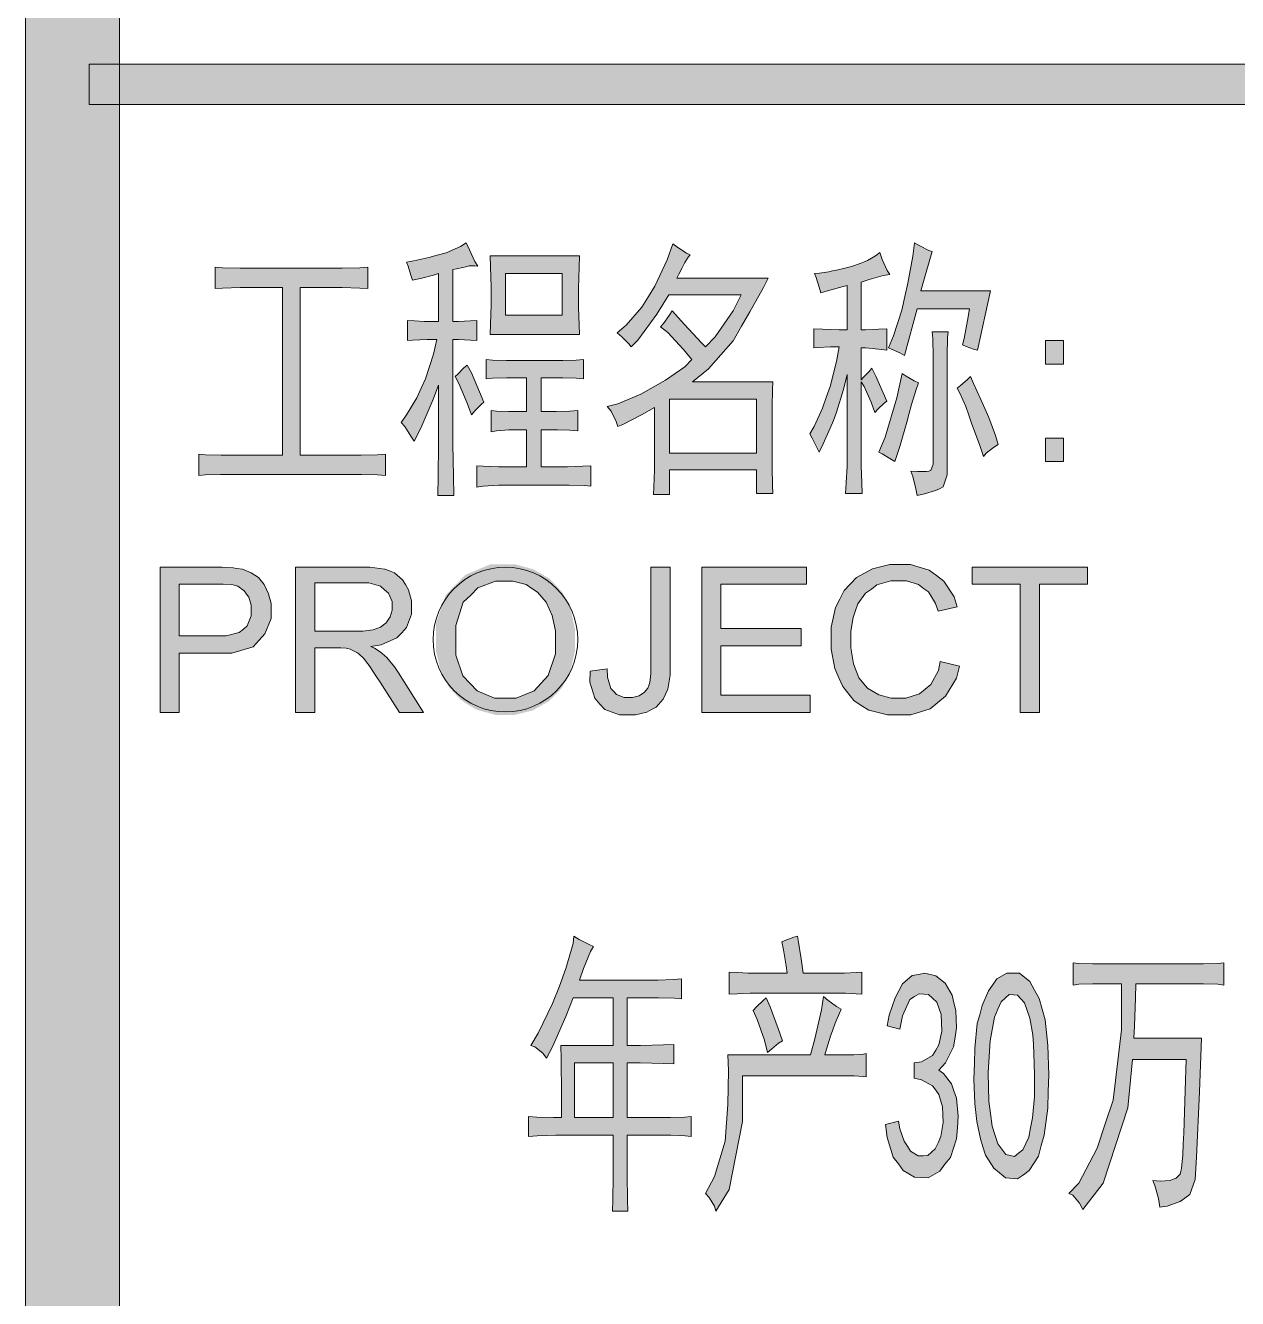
# Model space of a CAD drawing. Header units: millimetres. Extents: x 210 to 63265, y -7201 to 22496.
# Drawn here: x 60238 to 60881, y -3074 to -2399 of the extents above; entities that cross this region are included whole.
import ezdxf

# ---------------------------------------------------------------- set-up
doc = ezdxf.new("R2010")
doc.units = ezdxf.units.MM

msp = doc.modelspace()

# ---------------------------------------------------------------- hatches: boundary and pattern name
h = msp.add_hatch(color=0)
h.dxf.hatch_style = 2
h.paths.add_polyline_path([(60288.06, -6701.34), (60238.15, -6701.34), (60238.15, 21996.03), (60288.06, 21996.03)])
h = msp.add_hatch(color=0)
h.dxf.hatch_style = 2
h.paths.add_polyline_path([(60271.96, -2441.17), (60271.96, -2419.7), (62773.96, -2419.7), (62773.96, -2441.17)])
h = msp.add_hatch(color=0)
h.dxf.hatch_style = 2
h.paths.add_polyline_path([(60440.3, -2524.71), (60444.06, -2524), (60452.11, -2522.21), (60456.58, -2520.96), (60461.23, -2519.7), (60468.92, -2516.48), (60471.96, -2514.52), (60473.57, -2518.09), (60476.44, -2524.36), (60478.05, -2526.86), (60476.44, -2526.68), (60473.4, -2526.68), (60471.79, -2527.22), (60470.18, -2527.58), (60466.78, -2528.29), (60464.81, -2528.65), (60464.81, -2556.2), (60467.85, -2556.2), (60474.11, -2555.84), (60477.51, -2555.66), (60477.51, -2566.22), (60474.11, -2566.04), (60467.85, -2565.68), (60464.81, -2565.68), (60464.81, -2615.23), (60464.81, -2621.49), (60465.17, -2638.13), (60465.35, -2648.51), (60456.94, -2648.51), (60457.12, -2638.13), (60457.3, -2621.67), (60457.3, -2615.77), (60457.3, -2590.01), (60454.25, -2597.88), (60447.81, -2612.73), (60444.24, -2619.71), (60442.63, -2617.02), (60439.41, -2611.83), (60437.44, -2609.69), (60440.3, -2605.75), (60445.67, -2596.63), (60447.99, -2591.62), (60450.32, -2586.61), (60454.61, -2573.55), (60456.4, -2565.68), (60451.21, -2565.68), (60443.34, -2566.04), (60440.84, -2566.22), (60440.84, -2555.66), (60444.41, -2555.84), (60449.6, -2556.2), (60451.39, -2556.2), (60457.3, -2556.2), (60457.3, -2530.8), (60454.61, -2531.69), (60447.63, -2533.3), (60443.34, -2534.19), (60442.63, -2531.69), (60441.19, -2526.86)])
h = msp.add_hatch(color=0)
h.paths.add_polyline_path([(60590.75, -2520.78), (60589.68, -2522.03), (60587.89, -2524.89), (60587.17, -2526.32), (60586.46, -2527.75), (60584.67, -2531.15), (60583.59, -2533.12), (60632.07, -2533.12), (60629.57, -2538.13), (60622.41, -2551.01), (60617.94, -2558.7), (60613.47, -2566.4), (60600.41, -2581.24), (60592, -2588.22), (60634.58, -2588.22), (60634.4, -2592.51), (60634.22, -2601.28), (60634.22, -2605.75), (60634.22, -2628.83), (60634.22, -2633.66), (60634.4, -2642.96), (60634.58, -2647.43), (60625.81, -2647.43), (60625.81, -2634.91), (60579.66, -2634.91), (60579.66, -2647.97), (60571.25, -2647.97), (60571.43, -2644.04), (60571.79, -2634.91), (60571.79, -2629.9), (60571.79, -2601.82), (60564.81, -2605.75), (60554.97, -2610.76), (60552.29, -2611.83), (60551.39, -2609.15), (60548.71, -2603.78), (60546.74, -2601.28), (60552.29, -2599.85), (60564.45, -2594.66), (60571.07, -2591.08), (60577.69, -2587.33), (60587.89, -2580.17), (60591.64, -2576.41), (60586.99, -2570.87), (60578.76, -2562.1), (60575.01, -2559.06), (60576.62, -2557.27), (60579.48, -2552.98), (60581.09, -2550.47), (60587.71, -2557.81), (60596.65, -2567.47), (60598.8, -2569.62), (60603.99, -2564.25), (60613.47, -2550.47), (60617.76, -2542.07), (60579.3, -2542.07), (60573.04, -2552.26), (60563.02, -2566.04), (60559.44, -2569.62), (60558.19, -2568.01), (60554.43, -2564.25), (60551.93, -2562.28), (60556.76, -2558.17), (60564.99, -2548.51), (60568.57, -2542.96), (60571.97, -2537.41), (60578.41, -2523.46), (60581.45, -2515.05), (60584.13, -2517.02), (60588.78, -2519.88)])
h.paths.add_polyline_path([(60625.81, -2625.97), (60625.81, -2597.34), (60579.66, -2597.34), (60579.66, -2625.97)])
h = msp.add_hatch(color=0)
h.dxf.hatch_style = 2
h.paths.add_polyline_path([(60719.02, -2518.99), (60718.12, -2522.03), (60715.08, -2532.58), (60713.11, -2539.92), (60749.96, -2539.92), (60743.17, -2571.4), (60741.02, -2570.87), (60737.08, -2569.44), (60735.12, -2568.54), (60736.01, -2565.14), (60737.8, -2555.66), (60738.87, -2549.4), (60711.14, -2549.4), (60709.53, -2555.3), (60706.14, -2567.65), (60704.35, -2574.27), (60701.84, -2572.84), (60697.55, -2570.87), (60695.94, -2570.15), (60698.62, -2563.71), (60702.92, -2550.12), (60704.53, -2542.96), (60706.14, -2535.8), (60708.82, -2521.49), (60709.71, -2514.52), (60712.58, -2516.13), (60717.23, -2518.45)])
h = msp.add_hatch(color=0)
h.paths.add_polyline_path([(60532.07, -2521.31), (60531.89, -2527.4), (60531.54, -2538.67), (60531.54, -2543.85), (60531.54, -2548.51), (60531.89, -2558.17), (60532.07, -2563), (60484.67, -2563), (60484.84, -2557.63), (60485.2, -2547.43), (60485.2, -2542.6), (60485.2, -2537.95), (60484.84, -2527.22), (60484.67, -2521.31)])
h.paths.add_polyline_path([(60522.77, -2552.8), (60522.77, -2530.8), (60492.72, -2530.8), (60492.72, -2552.8)])
h = msp.add_hatch(color=0)
h.dxf.hatch_style = 2
h.paths.add_polyline_path([(60654.08, -2615.77), (60656.4, -2611.83), (60660.88, -2602.17), (60662.84, -2596.45), (60664.99, -2590.72), (60668.39, -2577.31), (60669.64, -2569.62), (60665.17, -2569.62), (60658.55, -2569.97), (60656.22, -2570.15), (60656.22, -2560.13), (60660.88, -2560.31), (60669.64, -2560.67), (60673.93, -2560.67), (60673.93, -2537.06), (60671.79, -2537.59), (60664.81, -2539.56), (60659.98, -2540.99), (60659.09, -2537.95), (60657.48, -2532.76), (60656.58, -2530.8), (60659.27, -2530.62), (60664.27, -2529.9), (60666.24, -2529.36), (60668.39, -2529.01), (60672.68, -2527.93), (60674.83, -2527.4), (60676.8, -2526.86), (60680.91, -2525.43), (60682.7, -2524.71), (60684.67, -2523.82), (60688.96, -2521.31), (60691.29, -2519.53), (60692.54, -2523.28), (60695.22, -2529.19), (60696.65, -2531.33), (60693.08, -2531.87), (60685.56, -2533.84), (60681.45, -2535.27), (60681.45, -2560.67), (60683.77, -2560.67), (60690.57, -2560.31), (60695.04, -2560.13), (60695.04, -2571.4), (60690.57, -2570.87), (60683.77, -2570.15), (60681.45, -2570.15), (60681.45, -2587.15), (60682.7, -2585.72), (60685.56, -2582.67), (60686.99, -2580.89), (60689.14, -2585.18), (60693.08, -2593.94), (60695.04, -2598.42), (60693.61, -2599.49), (60690.39, -2602.53), (60688.6, -2604.5), (60686.64, -2598.95), (60683.06, -2590.72), (60681.45, -2588.22), (60681.45, -2629.9), (60681.45, -2632.76), (60681.81, -2641.53), (60681.99, -2647.43), (60673.04, -2647.43), (60673.4, -2641.71), (60673.93, -2632.94), (60673.93, -2629.9), (60673.93, -2584.28), (60671.97, -2592.16), (60668.39, -2604.32), (60666.78, -2608.61), (60664.99, -2612.73), (60661.23, -2621.14), (60659.09, -2625.43), (60657.83, -2622.93), (60655.33, -2618.1)])
h = msp.add_hatch(color=0)
h.dxf.hatch_style = 2
h.paths.add_polyline_path([(60401.12, -2527.93), (60406.13, -2527.93), (60415.43, -2527.75), (60419.73, -2527.4), (60419.73, -2538.67), (60415.43, -2538.49), (60406.13, -2538.13), (60401.12, -2538.13), (60383.77, -2538.13), (60383.77, -2627.04), (60411.32, -2627.04), (60416.15, -2627.04), (60424.92, -2626.86), (60429.03, -2626.5), (60429.03, -2637.77), (60424.92, -2637.59), (60416.33, -2637.24), (60411.68, -2637.24), (60346.2, -2637.24), (60341.55, -2637.24), (60333.5, -2637.59), (60330.1, -2637.77), (60330.1, -2626.5), (60333.68, -2626.86), (60341.91, -2627.04), (60346.56, -2627.04), (60374.47, -2627.04), (60374.47, -2538.13), (60357.65, -2538.13), (60352.11, -2538.13), (60342.62, -2538.49), (60338.69, -2538.67), (60338.69, -2527.4), (60342.62, -2527.75), (60352.11, -2527.93), (60357.65, -2527.93)])
h = msp.add_hatch(color=0)
h.dxf.hatch_style = 2
h.paths.add_polyline_path([(60727.6, -2561.74), (60727.25, -2564.61), (60727.07, -2574.45), (60727.07, -2581.42), (60727.07, -2632.23), (60727.07, -2637.59), (60724.92, -2643.86), (60722.95, -2644.93), (60720.81, -2645.82), (60714.9, -2647.61), (60711.14, -2648.51), (60710.43, -2644.93), (60708.82, -2638.31), (60707.75, -2635.63), (60711.32, -2635.81), (60715.97, -2635.81), (60717.23, -2635.63), (60718.3, -2635.27), (60719.55, -2631.87), (60719.55, -2628.83), (60719.55, -2581.42), (60719.55, -2574.98), (60719.37, -2565.14), (60719.02, -2561.74)])
h = msp.add_hatch(color=0)
h.dxf.hatch_style = 2
h.paths.add_polyline_path([(60788.78, -2578.74), (60779.12, -2578.74), (60779.12, -2566.22), (60788.78, -2566.22)])
h = msp.add_hatch(color=0)
h.dxf.hatch_style = 2
h.paths.add_polyline_path([(60519.73, -2576.95), (60523.13, -2576.95), (60530.28, -2576.77), (60534.04, -2576.41), (60534.04, -2586.61), (60530.28, -2586.25), (60523.13, -2586.07), (60519.73, -2586.07), (60511.68, -2586.07), (60511.68, -2603.96), (60516.33, -2603.96), (60519.55, -2603.96), (60526.88, -2603.78), (60531.18, -2603.43), (60531.18, -2614.16), (60526.88, -2613.8), (60520.27, -2613.62), (60517.58, -2613.62), (60511.68, -2613.62), (60511.68, -2633.3), (60521.88, -2633.3), (60525.63, -2633.3), (60533.68, -2632.94), (60537.98, -2632.76), (60537.98, -2643.5), (60534.58, -2643.14), (60526.53, -2642.96), (60521.88, -2642.96), (60493.61, -2642.96), (60488.96, -2642.96), (60480.91, -2643.5), (60477.51, -2644.04), (60477.51, -2632.76), (60480.91, -2632.94), (60488.96, -2633.3), (60493.61, -2633.3), (60503.81, -2633.3), (60503.81, -2613.62), (60497.72, -2613.62), (60494.5, -2613.62), (60488.06, -2614.16), (60485.2, -2614.7), (60485.2, -2603.43), (60488.06, -2603.78), (60494.5, -2603.96), (60497.72, -2603.96), (60503.81, -2603.96), (60503.81, -2586.07), (60497.01, -2586.07), (60493.25, -2586.07), (60485.92, -2586.25), (60482.52, -2586.61), (60482.52, -2576.41), (60485.92, -2576.77), (60493.25, -2576.95), (60497.01, -2576.95)])
h = msp.add_hatch(color=0)
h.dxf.hatch_style = 2
h.paths.add_polyline_path([(60472.5, -2579.28), (60474.65, -2583.39), (60478.94, -2593.41), (60481.27, -2598.95), (60480.01, -2600.03), (60476.62, -2603.43), (60474.65, -2605.75), (60472.5, -2599.49), (60468.21, -2589.47), (60466.06, -2585.36), (60467.49, -2584.11), (60470.53, -2580.89)])
h = msp.add_hatch(color=0)
h.dxf.hatch_style = 2
h.paths.add_polyline_path([(60711.86, -2588.76), (60710.61, -2592.16), (60708.1, -2600.21), (60706.85, -2604.86), (60705.6, -2609.51), (60701.84, -2622.39), (60699.16, -2630.44), (60696.65, -2628.83), (60692.54, -2626.32), (60690.75, -2625.43), (60694.15, -2617.56), (60700.23, -2596.63), (60703.09, -2583.75), (60705.24, -2585.18), (60709.53, -2587.68)])
h = msp.add_hatch(color=0)
h.dxf.hatch_style = 2
h.paths.add_polyline_path([(60739.41, -2585.36), (60741.02, -2589.11), (60744.78, -2597.52), (60746.92, -2602.35), (60749.07, -2607.18), (60752.65, -2616.66), (60754.08, -2621.49), (60751.57, -2622.93), (60747.64, -2625.97), (60746.21, -2627.76), (60744.06, -2621.49), (60740.13, -2610.58), (60738.52, -2605.93), (60736.91, -2601.28), (60733.69, -2594.12), (60732.25, -2591.62), (60734.04, -2590.19), (60737.62, -2587.15)])
h = msp.add_hatch(color=0)
h.dxf.hatch_style = 2
h.paths.add_polyline_path([(60788.78, -2630.44), (60779.12, -2630.44), (60779.12, -2618.1), (60788.78, -2618.1)])
h = msp.add_hatch(color=0)
h.paths.add_polyline_path([(60309.53, -2763.54), (60309.53, -2686.43), (60338.51, -2686.43), (60342.45, -2686.43), (60348.35, -2686.79), (60350.32, -2687.15), (60353.18, -2687.51), (60357.83, -2689.47), (60359.8, -2690.73), (60361.77, -2691.98), (60364.81, -2695.74), (60366.06, -2698.24), (60367.13, -2700.57), (60368.39, -2705.75), (60368.39, -2708.62), (60368.39, -2713.62), (60365.16, -2721.85), (60362.12, -2725.25), (60358.9, -2728.65), (60347.63, -2732.05), (60339.4, -2732.05), (60319.73, -2732.05), (60319.73, -2763.54)])
h.paths.add_polyline_path([(60319.73, -2722.93), (60339.58, -2722.93), (60344.59, -2722.93), (60351.57, -2721.14), (60353.72, -2719.35), (60355.68, -2717.56), (60357.83, -2712.37), (60357.83, -2708.97), (60357.83, -2706.65), (60356.58, -2702.35), (60355.33, -2700.74), (60354.07, -2698.96), (60350.85, -2696.63), (60348.89, -2696.09), (60347.63, -2695.74), (60342.98, -2695.56), (60339.4, -2695.56), (60319.73, -2695.56)])
h = msp.add_hatch(color=0)
h.paths.add_polyline_path([(60381.44, -2763.54), (60381.44, -2686.43), (60415.61, -2686.43), (60420.8, -2686.43), (60428.67, -2687.51), (60431.18, -2688.4), (60433.86, -2689.47), (60438.15, -2693.23), (60439.76, -2695.74), (60441.37, -2698.42), (60442.98, -2704.32), (60442.98, -2707.36), (60442.98, -2711.48), (60440.3, -2718.45), (60437.8, -2721.32), (60435.11, -2724), (60426.88, -2727.58), (60421.34, -2728.47), (60423.31, -2729.37), (60426.35, -2731.34), (60427.42, -2732.23), (60429.75, -2734.38), (60433.86, -2739.39), (60436.01, -2742.43), (60449.24, -2763.54), (60436.54, -2763.54), (60426.35, -2747.44), (60424.02, -2744.04), (60420.44, -2738.67), (60419.01, -2736.88), (60417.58, -2734.91), (60414.9, -2732.41), (60413.82, -2731.69), (60412.57, -2730.98), (60410.43, -2729.9), (60409.17, -2729.55), (60408.28, -2729.37), (60405.42, -2729.19), (60403.45, -2729.19), (60391.64, -2729.19), (60391.64, -2763.54)])
h.paths.add_polyline_path([(60391.64, -2720.42), (60413.65, -2720.42), (60417.04, -2720.42), (60422.59, -2719.71), (60424.56, -2718.99), (60426.53, -2718.28), (60429.39, -2715.95), (60430.46, -2714.34), (60431.53, -2712.73), (60432.61, -2709.33), (60432.61, -2707.36), (60432.61, -2704.68), (60430.64, -2700.21), (60428.49, -2698.42), (60426.53, -2696.63), (60420.26, -2694.84), (60415.97, -2694.84), (60391.64, -2694.84)])
h = msp.add_hatch(color=0)
h.paths.add_polyline_path([(60455.86, -2725.97), (60455.86, -2716.31), (60461.05, -2701.28), (60466.24, -2695.91), (60471.43, -2690.55), (60484.67, -2685), (60492.89, -2685), (60498.08, -2685), (60507.74, -2687.69), (60512.04, -2690.19), (60516.33, -2692.69), (60522.95, -2699.85), (60525.1, -2704.32), (60527.42, -2708.97), (60529.57, -2719.35), (60529.57, -2725.07), (60529.57, -2730.98), (60527.24, -2741.35), (60524.92, -2746), (60522.59, -2750.66), (60515.79, -2757.63), (60511.5, -2759.96), (60507.21, -2762.46), (60497.72, -2764.79), (60492.72, -2764.79), (60487.35, -2764.79), (60477.51, -2762.1), (60473.22, -2759.6), (60469.1, -2756.92), (60462.48, -2749.76), (60460.34, -2745.11), (60458.19, -2740.64), (60455.86, -2730.98)])
h.paths.add_polyline_path([(60466.42, -2726.15), (60466.42, -2733.12), (60470.18, -2744.04), (60473.93, -2748.15), (60477.69, -2752.09), (60486.99, -2756.02), (60492.72, -2756.02), (60498.44, -2756.02), (60507.92, -2752.09), (60511.68, -2747.97), (60515.44, -2743.86), (60519.19, -2732.41), (60519.19, -2725.07), (60519.19, -2720.24), (60517.58, -2712.19), (60515.97, -2708.62), (60514.36, -2705.04), (60509.71, -2699.67), (60506.67, -2697.7), (60503.63, -2695.74), (60496.65, -2693.95), (60492.89, -2693.95), (60487.53, -2693.95), (60478.05, -2697.52), (60474.29, -2701.28), (60470.35, -2705.04), (60466.42, -2717.38)])
h = msp.add_hatch(color=0)
h.dxf.hatch_style = 2
h.paths.add_polyline_path([(60537.62, -2741.71), (60546.74, -2740.46), (60546.92, -2744.75), (60548.53, -2750.83), (60550.14, -2752.44), (60551.57, -2754.05), (60555.69, -2755.66), (60558.19, -2755.66), (60560.16, -2755.66), (60563.56, -2754.77), (60564.81, -2753.88), (60566.24, -2752.98), (60568.21, -2750.66), (60568.75, -2749.22), (60569.28, -2747.61), (60569.82, -2742.78), (60569.82, -2739.56), (60569.82, -2686.43), (60580.02, -2686.43), (60580.02, -2738.85), (60580.02, -2743.68), (60578.76, -2751.19), (60577.69, -2753.88), (60576.44, -2756.56), (60572.68, -2760.67), (60570.18, -2761.93), (60567.67, -2763.36), (60561.77, -2764.79), (60558.37, -2764.79), (60553.18, -2764.79), (60545.49, -2761.93), (60542.81, -2759.06), (60540.12, -2756.02), (60537.44, -2747.44)])
h = msp.add_hatch(color=0)
h.dxf.hatch_style = 2
h.paths.add_polyline_path([(60596.83, -2763.54), (60596.83, -2686.43), (60652.47, -2686.43), (60652.47, -2695.56), (60607.03, -2695.56), (60607.03, -2718.99), (60649.61, -2718.99), (60649.61, -2728.12), (60607.03, -2728.12), (60607.03, -2754.41), (60654.26, -2754.41), (60654.26, -2763.54)])
h = msp.add_hatch(color=0)
h.dxf.hatch_style = 2
h.paths.add_polyline_path([(60723.31, -2736.52), (60733.51, -2739.03), (60731.9, -2745.29), (60726.17, -2754.95), (60722.06, -2758.17), (60717.94, -2761.57), (60707.75, -2764.79), (60701.66, -2764.79), (60695.4, -2764.79), (60685.38, -2762.28), (60681.45, -2759.78), (60677.51, -2757.1), (60671.61, -2749.76), (60669.46, -2745.11), (60667.49, -2740.28), (60665.53, -2729.9), (60665.53, -2724.36), (60665.53, -2718.28), (60667.85, -2707.9), (60670, -2703.43), (60672.32, -2698.78), (60678.94, -2691.98), (60683.24, -2689.65), (60687.35, -2687.33), (60696.65, -2685), (60701.84, -2685), (60707.57, -2685), (60717.41, -2688.04), (60721.34, -2690.91), (60725.28, -2693.95), (60730.64, -2702.18), (60732.25, -2707.54), (60722.24, -2709.87), (60720.81, -2705.75), (60717.05, -2699.49), (60714.36, -2697.7), (60711.86, -2695.74), (60705.42, -2693.77), (60701.66, -2693.77), (60697.19, -2693.77), (60689.68, -2695.91), (60686.82, -2698.06), (60683.77, -2700.21), (60679.66, -2705.93), (60678.41, -2709.51), (60677.16, -2713.09), (60675.9, -2720.42), (60675.9, -2724.36), (60675.9, -2729.19), (60677.33, -2737.78), (60678.77, -2741.53), (60680.2, -2745.11), (60684.67, -2750.66), (60687.71, -2752.44), (60690.75, -2754.23), (60697.37, -2756.02), (60700.77, -2756.02), (60705.06, -2756.02), (60712.4, -2753.7), (60715.26, -2751.19), (60718.3, -2748.69), (60722.42, -2741.35)])
h = msp.add_hatch(color=0)
h.dxf.hatch_style = 2
h.paths.add_polyline_path([(60765.71, -2763.54), (60765.71, -2695.56), (60740.3, -2695.56), (60740.3, -2686.43), (60801.49, -2686.43), (60801.49, -2695.56), (60775.9, -2695.56), (60775.9, -2763.54)])
h = msp.add_hatch(color=0)
h.paths.add_polyline_path([(60506.13, -2940.1), (60510.07, -2933.66), (60517.76, -2917.92), (60521.34, -2908.62), (60524.74, -2899.32), (60528.67, -2886.08), (60529.03, -2882.14), (60531.89, -2883.93), (60537.08, -2886.61), (60539.41, -2887.69), (60537.8, -2890.37), (60534.04, -2899.32), (60532.07, -2905.58), (60569.46, -2905.58), (60573.58, -2905.58), (60581.8, -2905.22), (60586.1, -2904.86), (60586.1, -2915.42), (60582.34, -2915.06), (60573.93, -2914.88), (60569.46, -2914.88), (60557.3, -2914.88), (60557.3, -2940.1), (60564.27, -2940.1), (60576.62, -2939.75), (60581.98, -2939.57), (60581.98, -2949.94), (60576.44, -2949.76), (60564.09, -2949.41), (60557.3, -2949.41), (60557.3, -2978.39), (60576.08, -2978.39), (60580.19, -2978.39), (60587.89, -2978.21), (60591.29, -2977.85), (60591.29, -2988.4), (60588.07, -2988.05), (60580.37, -2987.69), (60576.08, -2987.69), (60557.3, -2987.69), (60557.3, -3002), (60557.3, -3008.98), (60557.48, -3022.04), (60557.65, -3027.94), (60549.43, -3027.94), (60549.6, -3022.04), (60549.78, -3009.69), (60549.78, -3003.07), (60549.78, -2987.69), (60524.56, -2987.69), (60519.37, -2987.69), (60509.53, -2988.05), (60504.88, -2988.4), (60504.88, -2977.85), (60509.35, -2978.21), (60518.12, -2978.39), (60522.41, -2978.39), (60522.41, -2966.4), (60522.23, -2947.26), (60522.05, -2940.1), (60549.78, -2940.1), (60549.78, -2914.88), (60528.67, -2914.88), (60524.74, -2924.72), (60517.76, -2940.82), (60514.54, -2946.9), (60512.57, -2944.22), (60508.28, -2940.82)])
h.paths.add_polyline_path([(60549.78, -2978.39), (60549.78, -2949.41), (60529.39, -2949.41), (60529.39, -2978.39)])
h = msp.add_hatch(color=0)
h.dxf.hatch_style = 2
h.paths.add_polyline_path([(60647.64, -2882.14), (60648, -2884.29), (60649.61, -2894.13), (60650.68, -2901.82), (60669.1, -2901.82), (60672.5, -2901.82), (60678.77, -2901.46), (60681.81, -2901.28), (60681.81, -2912.91), (60678.77, -2912.73), (60673.04, -2912.38), (60670.36, -2912.38), (60625.45, -2912.38), (60622.59, -2912.38), (60615.62, -2912.73), (60611.32, -2912.91), (60611.32, -2901.28), (60615.79, -2901.46), (60621.52, -2901.82), (60622.77, -2901.82), (60642.09, -2901.82), (60641.56, -2897.88), (60640.12, -2889.48), (60639.23, -2885.18), (60641.38, -2884.29), (60645.67, -2882.68)])
h = msp.add_hatch(color=0)
h.dxf.hatch_style = 2
h.paths.add_polyline_path([(60839.77, -3025.97), (60839.05, -3021.32), (60837.09, -3014.34), (60836.01, -3011.84), (60839.95, -3012.2), (60845.31, -3011.84), (60846.92, -3011.12), (60848.53, -3010.59), (60850.5, -3008.44), (60850.86, -3006.83), (60851.22, -3005.4), (60851.93, -2998.07), (60852.11, -2992.34), (60852.47, -2986.62), (60853.19, -2964.25), (60853.72, -2947.62), (60825.28, -2947.62), (60822.77, -2973.2), (60809.72, -3013.09), (60798.98, -3027.22), (60797.19, -3023.83), (60793.61, -3019.53), (60791.47, -3018.64), (60796.83, -3013.09), (60806.5, -2994.67), (60810.79, -2981.79), (60815.08, -2969.08), (60819.38, -2931.87), (60819.38, -2907.37), (60808.28, -2907.37), (60804.17, -2907.37), (60796.83, -2907.72), (60793.79, -2908.08), (60793.79, -2896.27), (60796.66, -2896.63), (60804.17, -2896.81), (60808.64, -2896.81), (60858.91, -2896.81), (60863.03, -2896.81), (60870.54, -2896.63), (60873.76, -2896.27), (60873.76, -2908.08), (60870.54, -2907.72), (60863.03, -2907.37), (60858.91, -2907.37), (60827.07, -2907.37), (60826.89, -2915.06), (60826.35, -2929.73), (60825.99, -2936.35), (60861.95, -2936.35), (60860.88, -2964.79), (60859.27, -2999.32), (60858.91, -3005.4), (60858.55, -3011.3), (60855.69, -3019.17), (60853.01, -3021.14), (60850.5, -3022.93), (60843.7, -3025.44)])
h = msp.add_hatch(color=0)
h.dxf.hatch_style = 2
h.paths.add_polyline_path([(60694.33, -2982.14), (60701.13, -2980.35), (60701.84, -2984.29), (60704.17, -2990.91), (60705.96, -2993.59), (60707.57, -2996.28), (60711.68, -2998.6), (60714.19, -2998.6), (60716.69, -2998.42), (60720.63, -2995.02), (60722.24, -2991.8), (60723.67, -2988.4), (60724.92, -2981.07), (60724.74, -2976.96), (60724.56, -2972.66), (60722.59, -2966.22), (60720.98, -2963.9), (60719.2, -2961.57), (60713.47, -2958.35), (60709.53, -2957.46), (60709.53, -2949.41), (60713.47, -2948.87), (60719.2, -2945.47), (60720.98, -2942.61), (60722.59, -2939.75), (60724.2, -2932.59), (60724.03, -2928.12), (60723.85, -2923.65), (60721.52, -2917.21), (60719.2, -2915.06), (60717.05, -2913.09), (60712.22, -2912.73), (60709.71, -2914.16), (60707.21, -2915.77), (60703.27, -2924.36), (60701.84, -2931.52), (60695.22, -2929.73), (60696.3, -2924), (60699.34, -2914.88), (60701.31, -2911.12), (60703.27, -2907.37), (60708.46, -2903.07), (60711.86, -2902.54), (60715.08, -2901.82), (60720.98, -2903.25), (60723.49, -2905.22), (60725.99, -2907.19), (60729.57, -2913.45), (60730.47, -2917.56), (60731.54, -2921.68), (60731.9, -2930.8), (60731.18, -2935.81), (60730.29, -2940.82), (60726.17, -2949.41), (60722.59, -2953.16), (60725.1, -2954.95), (60729.21, -2960.5), (60730.47, -2964.25), (60731.9, -2968.01), (60732.79, -2977.67), (60732.43, -2983.75), (60731.9, -2989.66), (60728.68, -2999.5), (60725.81, -3003.07), (60723.13, -3006.83), (60716.87, -3010.41), (60713.29, -3010.23), (60709.71, -3010.05), (60703.63, -3006.47), (60701.13, -3002.9), (60698.44, -2999.32), (60695.22, -2988.94)])
h = msp.add_hatch(color=0)
h.paths.add_polyline_path([(60741.56, -2949.76), (60741.74, -2941.53), (60742.99, -2928.48), (60744.24, -2923.82), (60745.49, -2918.99), (60748.89, -2911.12), (60751.04, -2908.08), (60753.36, -2904.86), (60758.73, -2901.82), (60762.13, -2901.82), (60765.35, -2901.82), (60770.9, -2906.29), (60773.4, -2910.77), (60775.73, -2915.24), (60778.95, -2926.51), (60779.66, -2933.31), (60780.38, -2940.1), (60780.91, -2955.67), (60780.56, -2964.61), (60780.38, -2973.38), (60778.41, -2987.69), (60776.8, -2993.24), (60775.37, -2998.78), (60770.54, -3006.47), (60767.5, -3008.8), (60764.28, -3010.95), (60758.01, -3010.41), (60754.79, -3007.73), (60751.75, -3005.22), (60747.28, -2998.24), (60745.85, -2993.95), (60744.6, -2989.66), (60742.81, -2980.53), (60742.27, -2975.7), (60741.74, -2970.87), (60741.2, -2957.99)])
h.paths.add_polyline_path([(60749.25, -2946.01), (60748.71, -2954.59), (60749.07, -2969.62), (60749.96, -2976.24), (60750.86, -2982.86), (60753.9, -2992.34), (60756.05, -2995.2), (60758.19, -2997.89), (60762.67, -2998.96), (60764.81, -2997.35), (60767.14, -2995.56), (60770.36, -2988.76), (60771.25, -2983.75), (60772.33, -2978.57), (60773.4, -2967.47), (60773.4, -2961.39), (60773.4, -2955.49), (60773.04, -2944.4), (60772.86, -2939.57), (60772.51, -2934.56), (60770.9, -2925.61), (60769.46, -2921.68), (60768.03, -2917.56), (60764.28, -2913.45), (60762.13, -2913.27), (60759.8, -2913.09), (60755.69, -2917.03), (60753.9, -2920.96), (60752.11, -2925.08), (60749.79, -2937.6)])
h = msp.add_hatch(color=0)
h.dxf.hatch_style = 2
h.paths.add_polyline_path([(60670.71, -2920.96), (60669.82, -2922.93), (60667.67, -2928.3), (60666.42, -2931.87), (60665.17, -2935.27), (60663.02, -2942.07), (60662.13, -2945.11), (60673.58, -2945.11), (60677.51, -2945.11), (60682.7, -2944.75), (60683.95, -2944.4), (60683.95, -2956.74), (60682.52, -2956.56), (60677.69, -2956.2), (60674.29, -2956.2), (60618.48, -2956.2), (60618.48, -2980.53), (60611.32, -3016.49), (60604.35, -3027.94), (60603.63, -3025.44), (60600.77, -3020.78), (60598.8, -3018.64), (60603.63, -3009.69), (60609.18, -2990.91), (60609.89, -2981.25), (60610.61, -2971.41), (60610.96, -2953.34), (60610.61, -2945.11), (60654.44, -2945.11), (60656.76, -2936.7), (60660.34, -2921.32), (60661.41, -2914.16), (60663.74, -2916.13), (60668.39, -2919.53)])
h = msp.add_hatch(color=0)
h.dxf.hatch_style = 2
h.paths.add_polyline_path([(60631, -2914.88), (60633.15, -2919.71), (60637.44, -2931.16), (60639.59, -2937.6), (60637.62, -2938.85), (60633.86, -2942.07), (60631.72, -2943.86), (60630.11, -2937.42), (60626.17, -2926.33), (60624.02, -2921.68), (60625.81, -2919.71), (60629.39, -2916.31)])

# ---------------------------------------------------------------- linework, layer by layer
at = {"color": 0, "lineweight": 0}
for points in [[(60288.06, -6701.34), (60238.15, -6701.34), (60238.15, 21996.03), (60288.06, 21996.03)], [(60271.96, -2441.17), (60271.96, -2419.7), (62773.96, -2419.7), (62773.96, -2441.17)], [(60440.3, -2524.71), (60444.06, -2524), (60452.11, -2522.21), (60456.58, -2520.96), (60461.23, -2519.7), (60468.92, -2516.48), (60471.96, -2514.52), (60473.57, -2518.09), (60476.44, -2524.36), (60478.05, -2526.86), (60476.44, -2526.68), (60473.4, -2526.68), (60471.79, -2527.22), (60470.18, -2527.58), (60466.78, -2528.29), (60464.81, -2528.65), (60464.81, -2556.2), (60467.85, -2556.2), (60474.11, -2555.84), (60477.51, -2555.66), (60477.51, -2566.22), (60474.11, -2566.04), (60467.85, -2565.68), (60464.81, -2565.68), (60464.81, -2615.23), (60464.81, -2621.49), (60465.17, -2638.13), (60465.35, -2648.51), (60456.94, -2648.51), (60457.12, -2638.13), (60457.3, -2621.67), (60457.3, -2615.77), (60457.3, -2590.01), (60454.25, -2597.88), (60447.81, -2612.73), (60444.24, -2619.71), (60442.63, -2617.02), (60439.41, -2611.83), (60437.44, -2609.69), (60440.3, -2605.75), (60445.67, -2596.63), (60447.99, -2591.62), (60450.32, -2586.61), (60454.61, -2573.55), (60456.4, -2565.68), (60451.21, -2565.68), (60443.34, -2566.04), (60440.84, -2566.22), (60440.84, -2555.66), (60444.41, -2555.84), (60449.6, -2556.2), (60451.39, -2556.2), (60457.3, -2556.2), (60457.3, -2530.8), (60454.61, -2531.69), (60447.63, -2533.3), (60443.34, -2534.19), (60442.63, -2531.69), (60441.19, -2526.86)], [(60590.75, -2520.78), (60589.68, -2522.03), (60587.89, -2524.89), (60587.17, -2526.32), (60586.46, -2527.75), (60584.67, -2531.15), (60583.59, -2533.12), (60632.07, -2533.12), (60629.57, -2538.13), (60622.41, -2551.01), (60617.94, -2558.7), (60613.47, -2566.4), (60600.41, -2581.24), (60592, -2588.22), (60634.58, -2588.22), (60634.4, -2592.51), (60634.22, -2601.28), (60634.22, -2605.75), (60634.22, -2628.83), (60634.22, -2633.66), (60634.4, -2642.96), (60634.58, -2647.43), (60625.81, -2647.43), (60625.81, -2634.91), (60579.66, -2634.91), (60579.66, -2647.97), (60571.25, -2647.97), (60571.43, -2644.04), (60571.79, -2634.91), (60571.79, -2629.9), (60571.79, -2601.82), (60564.81, -2605.75), (60554.97, -2610.76), (60552.29, -2611.83), (60551.39, -2609.15), (60548.71, -2603.78), (60546.74, -2601.28), (60552.29, -2599.85), (60564.45, -2594.66), (60571.07, -2591.08), (60577.69, -2587.33), (60587.89, -2580.17), (60591.64, -2576.41), (60586.99, -2570.87), (60578.76, -2562.1), (60575.01, -2559.06), (60576.62, -2557.27), (60579.48, -2552.98), (60581.09, -2550.47), (60587.71, -2557.81), (60596.65, -2567.47), (60598.8, -2569.62), (60603.99, -2564.25), (60613.47, -2550.47), (60617.76, -2542.07), (60579.3, -2542.07), (60573.04, -2552.26), (60563.02, -2566.04), (60559.44, -2569.62), (60558.19, -2568.01), (60554.43, -2564.25), (60551.93, -2562.28), (60556.76, -2558.17), (60564.99, -2548.51), (60568.57, -2542.96), (60571.97, -2537.41), (60578.41, -2523.46), (60581.45, -2515.05), (60584.13, -2517.02), (60588.78, -2519.88)], [(60719.02, -2518.99), (60718.12, -2522.03), (60715.08, -2532.58), (60713.11, -2539.92), (60749.96, -2539.92), (60743.17, -2571.4), (60741.02, -2570.87), (60737.08, -2569.44), (60735.12, -2568.54), (60736.01, -2565.14), (60737.8, -2555.66), (60738.87, -2549.4), (60711.14, -2549.4), (60709.53, -2555.3), (60706.14, -2567.65), (60704.35, -2574.27), (60701.84, -2572.84), (60697.55, -2570.87), (60695.94, -2570.15), (60698.62, -2563.71), (60702.92, -2550.12), (60704.53, -2542.96), (60706.14, -2535.8), (60708.82, -2521.49), (60709.71, -2514.52), (60712.58, -2516.13), (60717.23, -2518.45)], [(60532.07, -2521.31), (60531.89, -2527.4), (60531.54, -2538.67), (60531.54, -2543.85), (60531.54, -2548.51), (60531.89, -2558.17), (60532.07, -2563), (60484.67, -2563), (60484.84, -2557.63), (60485.2, -2547.43), (60485.2, -2542.6), (60485.2, -2537.95), (60484.84, -2527.22), (60484.67, -2521.31)], [(60654.08, -2615.77), (60656.4, -2611.83), (60660.88, -2602.17), (60662.84, -2596.45), (60664.99, -2590.72), (60668.39, -2577.31), (60669.64, -2569.62), (60665.17, -2569.62), (60658.55, -2569.97), (60656.22, -2570.15), (60656.22, -2560.13), (60660.88, -2560.31), (60669.64, -2560.67), (60673.93, -2560.67), (60673.93, -2537.06), (60671.79, -2537.59), (60664.81, -2539.56), (60659.98, -2540.99), (60659.09, -2537.95), (60657.48, -2532.76), (60656.58, -2530.8), (60659.27, -2530.62), (60664.27, -2529.9), (60666.24, -2529.36), (60668.39, -2529.01), (60672.68, -2527.93), (60674.83, -2527.4), (60676.8, -2526.86), (60680.91, -2525.43), (60682.7, -2524.71), (60684.67, -2523.82), (60688.96, -2521.31), (60691.29, -2519.53), (60692.54, -2523.28), (60695.22, -2529.19), (60696.65, -2531.33), (60693.08, -2531.87), (60685.56, -2533.84), (60681.45, -2535.27), (60681.45, -2560.67), (60683.77, -2560.67), (60690.57, -2560.31), (60695.04, -2560.13), (60695.04, -2571.4), (60690.57, -2570.87), (60683.77, -2570.15), (60681.45, -2570.15), (60681.45, -2587.15), (60682.7, -2585.72), (60685.56, -2582.67), (60686.99, -2580.89), (60689.14, -2585.18), (60693.08, -2593.94), (60695.04, -2598.42), (60693.61, -2599.49), (60690.39, -2602.53), (60688.6, -2604.5), (60686.64, -2598.95), (60683.06, -2590.72), (60681.45, -2588.22), (60681.45, -2629.9), (60681.45, -2632.76), (60681.81, -2641.53), (60681.99, -2647.43), (60673.04, -2647.43), (60673.4, -2641.71), (60673.93, -2632.94), (60673.93, -2629.9), (60673.93, -2584.28), (60671.97, -2592.16), (60668.39, -2604.32), (60666.78, -2608.61), (60664.99, -2612.73), (60661.23, -2621.14), (60659.09, -2625.43), (60657.83, -2622.93), (60655.33, -2618.1)], [(60401.12, -2527.93), (60406.13, -2527.93), (60415.43, -2527.75), (60419.73, -2527.4), (60419.73, -2538.67), (60415.43, -2538.49), (60406.13, -2538.13), (60401.12, -2538.13), (60383.77, -2538.13), (60383.77, -2627.04), (60411.32, -2627.04), (60416.15, -2627.04), (60424.92, -2626.86), (60429.03, -2626.5), (60429.03, -2637.77), (60424.92, -2637.59), (60416.33, -2637.24), (60411.68, -2637.24), (60346.2, -2637.24), (60341.55, -2637.24), (60333.5, -2637.59), (60330.1, -2637.77), (60330.1, -2626.5), (60333.68, -2626.86), (60341.91, -2627.04), (60346.56, -2627.04), (60374.47, -2627.04), (60374.47, -2538.13), (60357.65, -2538.13), (60352.11, -2538.13), (60342.62, -2538.49), (60338.69, -2538.67), (60338.69, -2527.4), (60342.62, -2527.75), (60352.11, -2527.93), (60357.65, -2527.93)], [(60522.77, -2552.8), (60522.77, -2530.8), (60492.72, -2530.8), (60492.72, -2552.8)], [(60727.6, -2561.74), (60727.25, -2564.61), (60727.07, -2574.45), (60727.07, -2581.42), (60727.07, -2632.23), (60727.07, -2637.59), (60724.92, -2643.86), (60722.95, -2644.93), (60720.81, -2645.82), (60714.9, -2647.61), (60711.14, -2648.51), (60710.43, -2644.93), (60708.82, -2638.31), (60707.75, -2635.63), (60711.32, -2635.81), (60715.97, -2635.81), (60717.23, -2635.63), (60718.3, -2635.27), (60719.55, -2631.87), (60719.55, -2628.83), (60719.55, -2581.42), (60719.55, -2574.98), (60719.37, -2565.14), (60719.02, -2561.74)], [(60788.78, -2578.74), (60779.12, -2578.74), (60779.12, -2566.22), (60788.78, -2566.22)], [(60519.73, -2576.95), (60523.13, -2576.95), (60530.28, -2576.77), (60534.04, -2576.41), (60534.04, -2586.61), (60530.28, -2586.25), (60523.13, -2586.07), (60519.73, -2586.07), (60511.68, -2586.07), (60511.68, -2603.96), (60516.33, -2603.96), (60519.55, -2603.96), (60526.88, -2603.78), (60531.18, -2603.43), (60531.18, -2614.16), (60526.88, -2613.8), (60520.27, -2613.62), (60517.58, -2613.62), (60511.68, -2613.62), (60511.68, -2633.3), (60521.88, -2633.3), (60525.63, -2633.3), (60533.68, -2632.94), (60537.98, -2632.76), (60537.98, -2643.5), (60534.58, -2643.14), (60526.53, -2642.96), (60521.88, -2642.96), (60493.61, -2642.96), (60488.96, -2642.96), (60480.91, -2643.5), (60477.51, -2644.04), (60477.51, -2632.76), (60480.91, -2632.94), (60488.96, -2633.3), (60493.61, -2633.3), (60503.81, -2633.3), (60503.81, -2613.62), (60497.72, -2613.62), (60494.5, -2613.62), (60488.06, -2614.16), (60485.2, -2614.7), (60485.2, -2603.43), (60488.06, -2603.78), (60494.5, -2603.96), (60497.72, -2603.96), (60503.81, -2603.96), (60503.81, -2586.07), (60497.01, -2586.07), (60493.25, -2586.07), (60485.92, -2586.25), (60482.52, -2586.61), (60482.52, -2576.41), (60485.92, -2576.77), (60493.25, -2576.95), (60497.01, -2576.95)], [(60472.5, -2579.28), (60474.65, -2583.39), (60478.94, -2593.41), (60481.27, -2598.95), (60480.01, -2600.03), (60476.62, -2603.43), (60474.65, -2605.75), (60472.5, -2599.49), (60468.21, -2589.47), (60466.06, -2585.36), (60467.49, -2584.11), (60470.53, -2580.89)], [(60711.86, -2588.76), (60710.61, -2592.16), (60708.1, -2600.21), (60706.85, -2604.86), (60705.6, -2609.51), (60701.84, -2622.39), (60699.16, -2630.44), (60696.65, -2628.83), (60692.54, -2626.32), (60690.75, -2625.43), (60694.15, -2617.56), (60700.23, -2596.63), (60703.09, -2583.75), (60705.24, -2585.18), (60709.53, -2587.68)], [(60739.41, -2585.36), (60741.02, -2589.11), (60744.78, -2597.52), (60746.92, -2602.35), (60749.07, -2607.18), (60752.65, -2616.66), (60754.08, -2621.49), (60751.57, -2622.93), (60747.64, -2625.97), (60746.21, -2627.76), (60744.06, -2621.49), (60740.13, -2610.58), (60738.52, -2605.93), (60736.91, -2601.28), (60733.69, -2594.12), (60732.25, -2591.62), (60734.04, -2590.19), (60737.62, -2587.15)], [(60625.81, -2625.97), (60625.81, -2597.34), (60579.66, -2597.34), (60579.66, -2625.97)], [(60788.78, -2630.44), (60779.12, -2630.44), (60779.12, -2618.1), (60788.78, -2618.1)], [(60309.53, -2763.54), (60309.53, -2686.43), (60338.51, -2686.43), (60342.45, -2686.43), (60348.35, -2686.79), (60350.32, -2687.15), (60353.18, -2687.51), (60357.83, -2689.47), (60359.8, -2690.73), (60361.77, -2691.98), (60364.81, -2695.74), (60366.06, -2698.24), (60367.13, -2700.57), (60368.39, -2705.75), (60368.39, -2708.62), (60368.39, -2713.62), (60365.16, -2721.85), (60362.12, -2725.25), (60358.9, -2728.65), (60347.63, -2732.05), (60339.4, -2732.05), (60319.73, -2732.05), (60319.73, -2763.54)], [(60381.44, -2763.54), (60381.44, -2686.43), (60415.61, -2686.43), (60420.8, -2686.43), (60428.67, -2687.51), (60431.18, -2688.4), (60433.86, -2689.47), (60438.15, -2693.23), (60439.76, -2695.74), (60441.37, -2698.42), (60442.98, -2704.32), (60442.98, -2707.36), (60442.98, -2711.48), (60440.3, -2718.45), (60437.8, -2721.32), (60435.11, -2724), (60426.88, -2727.58), (60421.34, -2728.47), (60423.31, -2729.37), (60426.35, -2731.34), (60427.42, -2732.23), (60429.75, -2734.38), (60433.86, -2739.39), (60436.01, -2742.43), (60449.24, -2763.54), (60436.54, -2763.54), (60426.35, -2747.44), (60424.02, -2744.04), (60420.44, -2738.67), (60419.01, -2736.88), (60417.58, -2734.91), (60414.9, -2732.41), (60413.82, -2731.69), (60412.57, -2730.98), (60410.43, -2729.9), (60409.17, -2729.55), (60408.28, -2729.37), (60405.42, -2729.19), (60403.45, -2729.19), (60391.64, -2729.19), (60391.64, -2763.54)], [(60537.62, -2741.71), (60546.74, -2740.46), (60546.92, -2744.75), (60548.53, -2750.83), (60550.14, -2752.44), (60551.57, -2754.05), (60555.69, -2755.66), (60558.19, -2755.66), (60560.16, -2755.66), (60563.56, -2754.77), (60564.81, -2753.88), (60566.24, -2752.98), (60568.21, -2750.66), (60568.75, -2749.22), (60569.28, -2747.61), (60569.82, -2742.78), (60569.82, -2739.56), (60569.82, -2686.43), (60580.02, -2686.43), (60580.02, -2738.85), (60580.02, -2743.68), (60578.76, -2751.19), (60577.69, -2753.88), (60576.44, -2756.56), (60572.68, -2760.67), (60570.18, -2761.93), (60567.67, -2763.36), (60561.77, -2764.79), (60558.37, -2764.79), (60553.18, -2764.79), (60545.49, -2761.93), (60542.81, -2759.06), (60540.12, -2756.02), (60537.44, -2747.44)], [(60596.83, -2763.54), (60596.83, -2686.43), (60652.47, -2686.43), (60652.47, -2695.56), (60607.03, -2695.56), (60607.03, -2718.99), (60649.61, -2718.99), (60649.61, -2728.12), (60607.03, -2728.12), (60607.03, -2754.41), (60654.26, -2754.41), (60654.26, -2763.54)], [(60723.31, -2736.52), (60733.51, -2739.03), (60731.9, -2745.29), (60726.17, -2754.95), (60722.06, -2758.17), (60717.94, -2761.57), (60707.75, -2764.79), (60701.66, -2764.79), (60695.4, -2764.79), (60685.38, -2762.28), (60681.45, -2759.78), (60677.51, -2757.1), (60671.61, -2749.76), (60669.46, -2745.11), (60667.49, -2740.28), (60665.53, -2729.9), (60665.53, -2724.36), (60665.53, -2718.28), (60667.85, -2707.9), (60670, -2703.43), (60672.32, -2698.78), (60678.94, -2691.98), (60683.24, -2689.65), (60687.35, -2687.33), (60696.65, -2685), (60701.84, -2685), (60707.57, -2685), (60717.41, -2688.04), (60721.34, -2690.91), (60725.28, -2693.95), (60730.64, -2702.18), (60732.25, -2707.54), (60722.24, -2709.87), (60720.81, -2705.75), (60717.05, -2699.49), (60714.36, -2697.7), (60711.86, -2695.74), (60705.42, -2693.77), (60701.66, -2693.77), (60697.19, -2693.77), (60689.68, -2695.91), (60686.82, -2698.06), (60683.77, -2700.21), (60679.66, -2705.93), (60678.41, -2709.51), (60677.16, -2713.09), (60675.9, -2720.42), (60675.9, -2724.36), (60675.9, -2729.19), (60677.33, -2737.78), (60678.77, -2741.53), (60680.2, -2745.11), (60684.67, -2750.66), (60687.71, -2752.44), (60690.75, -2754.23), (60697.37, -2756.02), (60700.77, -2756.02), (60705.06, -2756.02), (60712.4, -2753.7), (60715.26, -2751.19), (60718.3, -2748.69), (60722.42, -2741.35)], [(60765.71, -2763.54), (60765.71, -2695.56), (60740.3, -2695.56), (60740.3, -2686.43), (60801.49, -2686.43), (60801.49, -2695.56), (60775.9, -2695.56), (60775.9, -2763.54)], [(60466.42, -2726.15), (60466.42, -2733.12), (60470.18, -2744.04), (60473.93, -2748.15), (60477.69, -2752.09), (60486.99, -2756.02), (60492.72, -2756.02), (60498.44, -2756.02), (60507.92, -2752.09), (60511.68, -2747.97), (60515.44, -2743.86), (60519.19, -2732.41), (60519.19, -2725.07), (60519.19, -2720.24), (60517.58, -2712.19), (60515.97, -2708.62), (60514.36, -2705.04), (60509.71, -2699.67), (60506.67, -2697.7), (60503.63, -2695.74), (60496.65, -2693.95), (60492.89, -2693.95), (60487.53, -2693.95), (60478.05, -2697.52), (60474.29, -2701.28), (60470.35, -2705.04), (60466.42, -2717.38)], [(60319.73, -2722.93), (60339.58, -2722.93), (60344.59, -2722.93), (60351.57, -2721.14), (60353.72, -2719.35), (60355.68, -2717.56), (60357.83, -2712.37), (60357.83, -2708.97), (60357.83, -2706.65), (60356.58, -2702.35), (60355.33, -2700.74), (60354.07, -2698.96), (60350.85, -2696.63), (60348.89, -2696.09), (60347.63, -2695.74), (60342.98, -2695.56), (60339.4, -2695.56), (60319.73, -2695.56)], [(60391.64, -2720.42), (60413.65, -2720.42), (60417.04, -2720.42), (60422.59, -2719.71), (60424.56, -2718.99), (60426.53, -2718.28), (60429.39, -2715.95), (60430.46, -2714.34), (60431.53, -2712.73), (60432.61, -2709.33), (60432.61, -2707.36), (60432.61, -2704.68), (60430.64, -2700.21), (60428.49, -2698.42), (60426.53, -2696.63), (60420.26, -2694.84), (60415.97, -2694.84), (60391.64, -2694.84)], [(60506.13, -2940.1), (60510.07, -2933.66), (60517.76, -2917.92), (60521.34, -2908.62), (60524.74, -2899.32), (60528.67, -2886.08), (60529.03, -2882.14), (60531.89, -2883.93), (60537.08, -2886.61), (60539.41, -2887.69), (60537.8, -2890.37), (60534.04, -2899.32), (60532.07, -2905.58), (60569.46, -2905.58), (60573.58, -2905.58), (60581.8, -2905.22), (60586.1, -2904.86), (60586.1, -2915.42), (60582.34, -2915.06), (60573.93, -2914.88), (60569.46, -2914.88), (60557.3, -2914.88), (60557.3, -2940.1), (60564.27, -2940.1), (60576.62, -2939.75), (60581.98, -2939.57), (60581.98, -2949.94), (60576.44, -2949.76), (60564.09, -2949.41), (60557.3, -2949.41), (60557.3, -2978.39), (60576.08, -2978.39), (60580.19, -2978.39), (60587.89, -2978.21), (60591.29, -2977.85), (60591.29, -2988.4), (60588.07, -2988.05), (60580.37, -2987.69), (60576.08, -2987.69), (60557.3, -2987.69), (60557.3, -3002), (60557.3, -3008.98), (60557.48, -3022.04), (60557.65, -3027.94), (60549.43, -3027.94), (60549.6, -3022.04), (60549.78, -3009.69), (60549.78, -3003.07), (60549.78, -2987.69), (60524.56, -2987.69), (60519.37, -2987.69), (60509.53, -2988.05), (60504.88, -2988.4), (60504.88, -2977.85), (60509.35, -2978.21), (60518.12, -2978.39), (60522.41, -2978.39), (60522.41, -2966.4), (60522.23, -2947.26), (60522.05, -2940.1), (60549.78, -2940.1), (60549.78, -2914.88), (60528.67, -2914.88), (60524.74, -2924.72), (60517.76, -2940.82), (60514.54, -2946.9), (60512.57, -2944.22), (60508.28, -2940.82)], [(60647.64, -2882.14), (60648, -2884.29), (60649.61, -2894.13), (60650.68, -2901.82), (60669.1, -2901.82), (60672.5, -2901.82), (60678.77, -2901.46), (60681.81, -2901.28), (60681.81, -2912.91), (60678.77, -2912.73), (60673.04, -2912.38), (60670.36, -2912.38), (60625.45, -2912.38), (60622.59, -2912.38), (60615.62, -2912.73), (60611.32, -2912.91), (60611.32, -2901.28), (60615.79, -2901.46), (60621.52, -2901.82), (60622.77, -2901.82), (60642.09, -2901.82), (60641.56, -2897.88), (60640.12, -2889.48), (60639.23, -2885.18), (60641.38, -2884.29), (60645.67, -2882.68)], [(60839.77, -3025.97), (60839.05, -3021.32), (60837.09, -3014.34), (60836.01, -3011.84), (60839.95, -3012.2), (60845.31, -3011.84), (60846.92, -3011.12), (60848.53, -3010.59), (60850.5, -3008.44), (60850.86, -3006.83), (60851.22, -3005.4), (60851.93, -2998.07), (60852.11, -2992.34), (60852.47, -2986.62), (60853.19, -2964.25), (60853.72, -2947.62), (60825.28, -2947.62), (60822.77, -2973.2), (60809.72, -3013.09), (60798.98, -3027.22), (60797.19, -3023.83), (60793.61, -3019.53), (60791.47, -3018.64), (60796.83, -3013.09), (60806.5, -2994.67), (60810.79, -2981.79), (60815.08, -2969.08), (60819.38, -2931.87), (60819.38, -2907.37), (60808.28, -2907.37), (60804.17, -2907.37), (60796.83, -2907.72), (60793.79, -2908.08), (60793.79, -2896.27), (60796.66, -2896.63), (60804.17, -2896.81), (60808.64, -2896.81), (60858.91, -2896.81), (60863.03, -2896.81), (60870.54, -2896.63), (60873.76, -2896.27), (60873.76, -2908.08), (60870.54, -2907.72), (60863.03, -2907.37), (60858.91, -2907.37), (60827.07, -2907.37), (60826.89, -2915.06), (60826.35, -2929.73), (60825.99, -2936.35), (60861.95, -2936.35), (60860.88, -2964.79), (60859.27, -2999.32), (60858.91, -3005.4), (60858.55, -3011.3), (60855.69, -3019.17), (60853.01, -3021.14), (60850.5, -3022.93), (60843.7, -3025.44)], [(60694.33, -2982.14), (60701.13, -2980.35), (60701.84, -2984.29), (60704.17, -2990.91), (60705.96, -2993.59), (60707.57, -2996.28), (60711.68, -2998.6), (60714.19, -2998.6), (60716.69, -2998.42), (60720.63, -2995.02), (60722.24, -2991.8), (60723.67, -2988.4), (60724.92, -2981.07), (60724.74, -2976.96), (60724.56, -2972.66), (60722.59, -2966.22), (60720.98, -2963.9), (60719.2, -2961.57), (60713.47, -2958.35), (60709.53, -2957.46), (60709.53, -2949.41), (60713.47, -2948.87), (60719.2, -2945.47), (60720.98, -2942.61), (60722.59, -2939.75), (60724.2, -2932.59), (60724.03, -2928.12), (60723.85, -2923.65), (60721.52, -2917.21), (60719.2, -2915.06), (60717.05, -2913.09), (60712.22, -2912.73), (60709.71, -2914.16), (60707.21, -2915.77), (60703.27, -2924.36), (60701.84, -2931.52), (60695.22, -2929.73), (60696.3, -2924), (60699.34, -2914.88), (60701.31, -2911.12), (60703.27, -2907.37), (60708.46, -2903.07), (60711.86, -2902.54), (60715.08, -2901.82), (60720.98, -2903.25), (60723.49, -2905.22), (60725.99, -2907.19), (60729.57, -2913.45), (60730.47, -2917.56), (60731.54, -2921.68), (60731.9, -2930.8), (60731.18, -2935.81), (60730.29, -2940.82), (60726.17, -2949.41), (60722.59, -2953.16), (60725.1, -2954.95), (60729.21, -2960.5), (60730.47, -2964.25), (60731.9, -2968.01), (60732.79, -2977.67), (60732.43, -2983.75), (60731.9, -2989.66), (60728.68, -2999.5), (60725.81, -3003.07), (60723.13, -3006.83), (60716.87, -3010.41), (60713.29, -3010.23), (60709.71, -3010.05), (60703.63, -3006.47), (60701.13, -3002.9), (60698.44, -2999.32), (60695.22, -2988.94)], [(60741.56, -2949.76), (60741.74, -2941.53), (60742.99, -2928.48), (60744.24, -2923.82), (60745.49, -2918.99), (60748.89, -2911.12), (60751.04, -2908.08), (60753.36, -2904.86), (60758.73, -2901.82), (60762.13, -2901.82), (60765.35, -2901.82), (60770.9, -2906.29), (60773.4, -2910.77), (60775.73, -2915.24), (60778.95, -2926.51), (60779.66, -2933.31), (60780.38, -2940.1), (60780.91, -2955.67), (60780.56, -2964.61), (60780.38, -2973.38), (60778.41, -2987.69), (60776.8, -2993.24), (60775.37, -2998.78), (60770.54, -3006.47), (60767.5, -3008.8), (60764.28, -3010.95), (60758.01, -3010.41), (60754.79, -3007.73), (60751.75, -3005.22), (60747.28, -2998.24), (60745.85, -2993.95), (60744.6, -2989.66), (60742.81, -2980.53), (60742.27, -2975.7), (60741.74, -2970.87), (60741.2, -2957.99)], [(60670.71, -2920.96), (60669.82, -2922.93), (60667.67, -2928.3), (60666.42, -2931.87), (60665.17, -2935.27), (60663.02, -2942.07), (60662.13, -2945.11), (60673.58, -2945.11), (60677.51, -2945.11), (60682.7, -2944.75), (60683.95, -2944.4), (60683.95, -2956.74), (60682.52, -2956.56), (60677.69, -2956.2), (60674.29, -2956.2), (60618.48, -2956.2), (60618.48, -2980.53), (60611.32, -3016.49), (60604.35, -3027.94), (60603.63, -3025.44), (60600.77, -3020.78), (60598.8, -3018.64), (60603.63, -3009.69), (60609.18, -2990.91), (60609.89, -2981.25), (60610.61, -2971.41), (60610.96, -2953.34), (60610.61, -2945.11), (60654.44, -2945.11), (60656.76, -2936.7), (60660.34, -2921.32), (60661.41, -2914.16), (60663.74, -2916.13), (60668.39, -2919.53)], [(60631, -2914.88), (60633.15, -2919.71), (60637.44, -2931.16), (60639.59, -2937.6), (60637.62, -2938.85), (60633.86, -2942.07), (60631.72, -2943.86), (60630.11, -2937.42), (60626.17, -2926.33), (60624.02, -2921.68), (60625.81, -2919.71), (60629.39, -2916.31)], [(60749.25, -2946.01), (60748.71, -2954.59), (60749.07, -2969.62), (60749.96, -2976.24), (60750.86, -2982.86), (60753.9, -2992.34), (60756.05, -2995.2), (60758.19, -2997.89), (60762.67, -2998.96), (60764.81, -2997.35), (60767.14, -2995.56), (60770.36, -2988.76), (60771.25, -2983.75), (60772.33, -2978.57), (60773.4, -2967.47), (60773.4, -2961.39), (60773.4, -2955.49), (60773.04, -2944.4), (60772.86, -2939.57), (60772.51, -2934.56), (60770.9, -2925.61), (60769.46, -2921.68), (60768.03, -2917.56), (60764.28, -2913.45), (60762.13, -2913.27), (60759.8, -2913.09), (60755.69, -2917.03), (60753.9, -2920.96), (60752.11, -2925.08), (60749.79, -2937.6)], [(60549.78, -2978.39), (60549.78, -2949.41), (60529.39, -2949.41), (60529.39, -2978.39)]]:
    msp.add_lwpolyline(points, close=True, dxfattribs=at)
msp.add_circle((60492.72, -2724.89), 38.37, dxfattribs=at)

doc.saveas('drawing.dxf')
